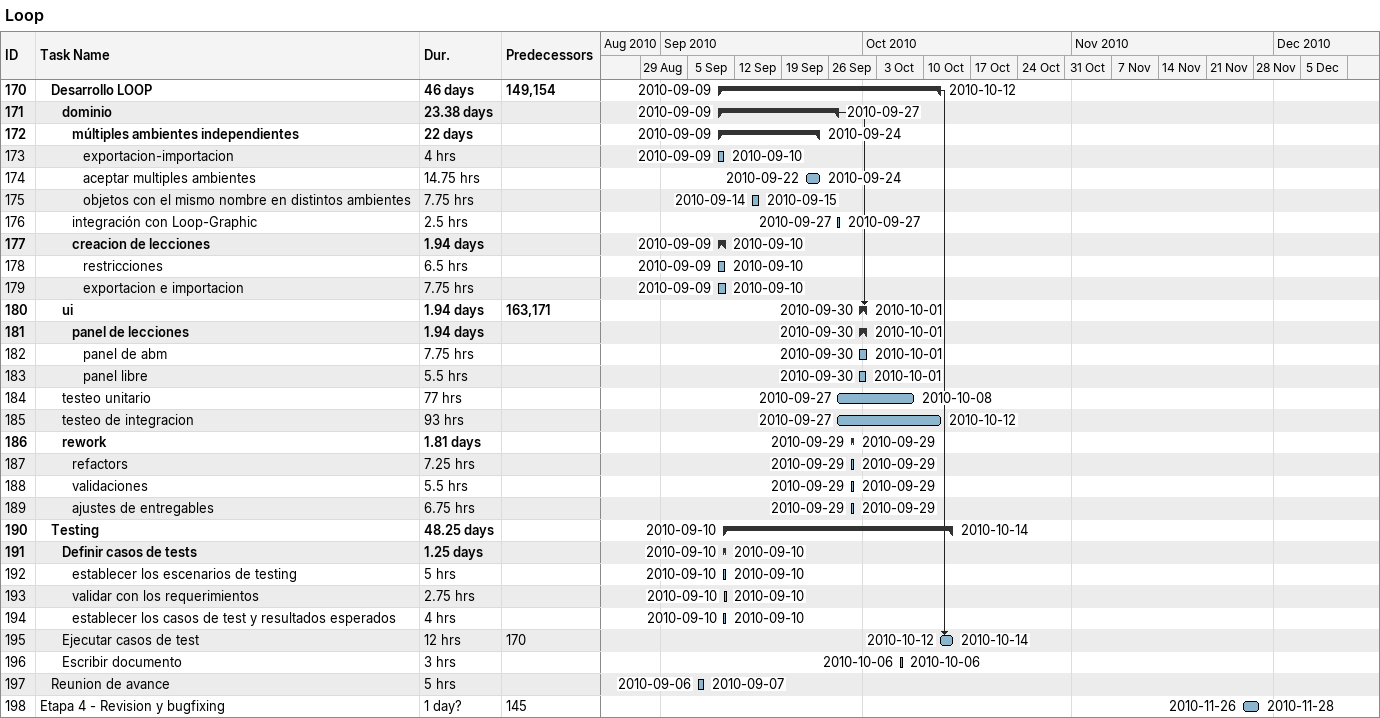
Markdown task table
Loop

| ID | Level | Task | Duration | Start | Finish | Predecessors |
|---|---|---|---|---|---|---|
| 170 | 2 | **Desarrollo LOOP** | 46d | 2010-09-09 | 2010-10-12 | 149, 154 |
| 171 | 3 | **dominio** | 23.38d | 2010-09-09 | 2010-09-27 |  |
| 172 | 4 | **múltiples ambientes independientes** | 22d | 2010-09-09 | 2010-09-24 |  |
| 173 | 5 | exportacion-importacion | 4h | 2010-09-09 | 2010-09-10 |  |
| 174 | 5 | aceptar multiples ambientes | 14.75h | 2010-09-22 | 2010-09-24 |  |
| 175 | 5 | objetos con el mismo nombre en distintos ambientes | 7.75h | 2010-09-14 | 2010-09-15 |  |
| 176 | 4 | integración con Loop-Graphic | 2.5h | 2010-09-27 | 2010-09-27 |  |
| 177 | 4 | **creacion de lecciones** | 1.94d | 2010-09-09 | 2010-09-10 |  |
| 178 | 5 | restricciones | 6.5h | 2010-09-09 | 2010-09-10 |  |
| 179 | 5 | exportacion e importacion | 7.75h | 2010-09-09 | 2010-09-10 |  |
| 180 | 3 | **ui** | 1.94d | 2010-09-30 | 2010-10-01 | 163, 171 |
| 181 | 4 | **panel de lecciones** | 1.94d | 2010-09-30 | 2010-10-01 |  |
| 182 | 5 | panel de abm | 7.75h | 2010-09-30 | 2010-10-01 |  |
| 183 | 5 | panel libre | 5.5h | 2010-09-30 | 2010-10-01 |  |
| 184 | 3 | testeo unitario | 77h | 2010-09-27 | 2010-10-08 |  |
| 185 | 3 | testeo de integracion | 93h | 2010-09-27 | 2010-10-12 |  |
| 186 | 3 | **rework** | 1.81d | 2010-09-29 | 2010-09-29 |  |
| 187 | 4 | refactors | 7.25h | 2010-09-29 | 2010-09-29 |  |
| 188 | 4 | validaciones | 5.5h | 2010-09-29 | 2010-09-29 |  |
| 189 | 4 | ajustes de entregables | 6.75h | 2010-09-29 | 2010-09-29 |  |
| 190 | 2 | **Testing** | 48.25d | 2010-09-10 | 2010-10-14 |  |
| 191 | 3 | **Definir casos de tests** | 1.25d | 2010-09-10 | 2010-09-10 |  |
| 192 | 4 | establecer los escenarios de testing | 5h | 2010-09-10 | 2010-09-10 |  |
| 193 | 4 | validar con los requerimientos | 2.75h | 2010-09-10 | 2010-09-10 |  |
| 194 | 4 | establecer los casos de test y resultados esperados | 4h | 2010-09-10 | 2010-09-10 |  |
| 195 | 3 | Ejecutar casos de test | 12h | 2010-10-12 | 2010-10-14 | 170 |
| 196 | 3 | Escribir documento | 3h | 2010-10-06 | 2010-10-06 |  |
| 197 | 2 | Reunion de avance | 5h | 2010-09-06 | 2010-09-07 |  |
| 198 | 1 | Etapa 4 - Revision y bugfixing | 1d? | 2010-11-26 | 2010-11-28 | 145 |
